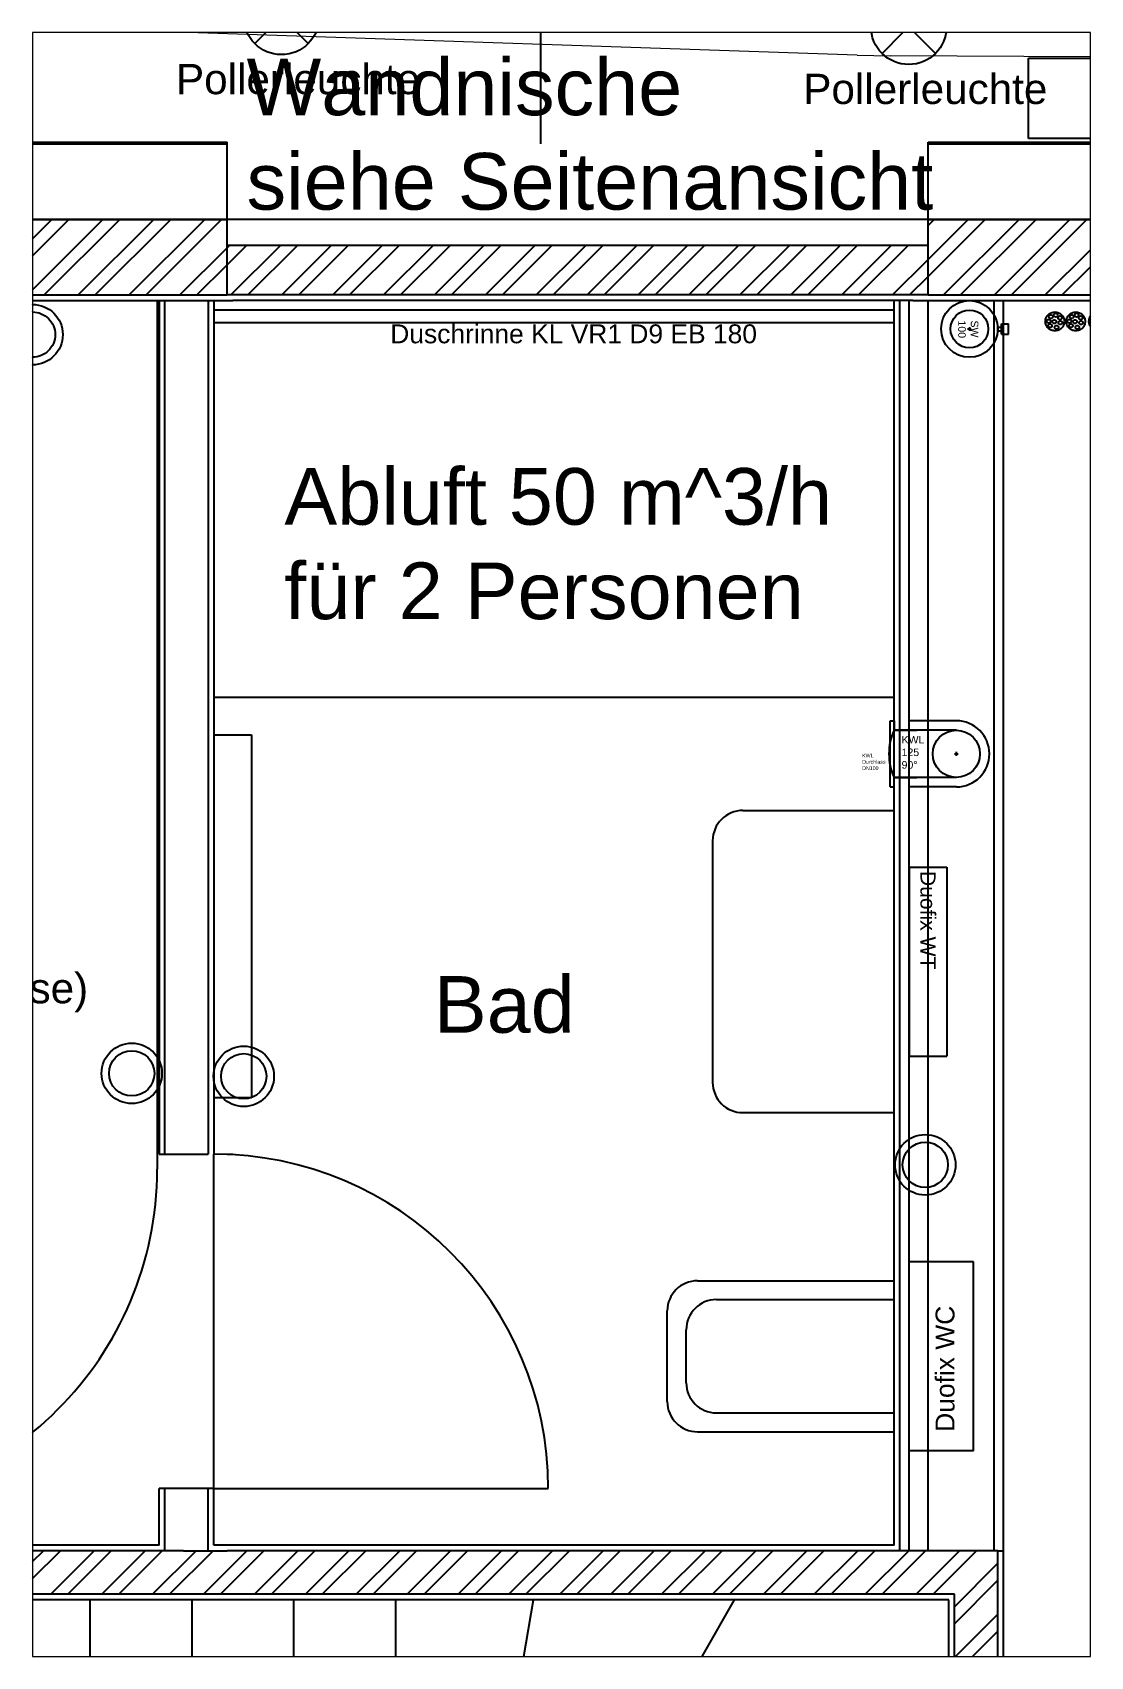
# Paper-space layout 'Ausdruck - Detail Elternbad' of a CAD drawing. Extents: x 30 to 170, y 52 to 268.
# The model-space entities are those that its viewports show. They can reach past a viewport. Long polylines and large blocks are cut down to what shows.
import ezdxf

# ---------------------------------------------------------------- set-up
doc = ezdxf.new("R2010")
doc.units = 0
doc.header["$LTSCALE"] = 2
doc.linetypes.add('ACAD_ISO03W100', pattern=[30, 12, -18])
doc.linetypes.add('PHANTOM', pattern=[63.5, 31.75, -6.35, 6.35, -6.35, 6.35, -6.35])
doc.layers.get('0').update_dxf_attribs({"lineweight": 25})
for name, color, linetype, lineweight, plot in [('A-DETL', 3, 'Continuous', 18, False), ('Information ... Verkehrsweg', 2, 'Continuous', 25, False), ('TGA ... Montageraum', 2, 'Continuous', 25, False)]:
    doc.layers.add(name, color=color, linetype=linetype, lineweight=lineweight, plot=plot)
for name, color, linetype, lineweight in [('Information', 7, 'Continuous', 25), ('Information ... Fragen', 1, 'Continuous', 25), ('Konstruktionslinien', 4, 'Continuous', 25), ('Rohbau ... Fassdendämmung', 6, 'Continuous', 25), ('Rohbau ... Holhwand ... Hohlwand-Dämmung', 6, 'Continuous', 25), ('TGA ... Elektroinstallation', 30, 'PHANTOM', 25), ('TGA ... Elektroinstallation ... Beschreibung', 30, 'Continuous', 25), ('TGA ... Elektroinstallation ... Geräte', 30, 'Continuous', 25), ('TGA ... Elektroinstallation ... Kabel', 30, 'Continuous', 25), ('TGA ... Sanitärobjekte', 4, 'Continuous', 25)]:
    doc.layers.add(name, color=color, linetype=linetype, lineweight=lineweight)
for name, color, linetype, lineweight, true_color in [('Information ... Raumbezeichnung', 20, 'Continuous', 25, 0xff5500), ('Möbilierung ... Möbel', 16, 'Continuous', 25, 0x800000), ('Möbilierung ... Türen', 16, 'Continuous', 25, 0x800000), ('Rohbau ... Außenputz', 200, 'Continuous', 25, 0xaa00ff), ('Rohbau ... Fenster', 151, 'Continuous', 25, 0x41c3ff), ('Rohbau ... Holhwand', 136, 'Continuous', 25, 0x008080), ('Rohbau ... Innenputz', 216, 'Continuous', 25, 0x800080), ('Rohbau ... Mauerwerk', 12, 'Continuous', 25, 0xc40000), ('Rohbau ... Treppe', 56, 'Continuous', 25, 0x808000), ('TGA ... Abwasser', 206, 'Continuous', 25, 0x55007f), ('TGA ... KWL', 160, 'Continuous', 25, 0x0055ff)]:
    doc.layers.add(name, color=color, linetype=linetype, lineweight=lineweight, true_color=true_color)
doc.layers.add('Viewports', color=21, linetype='ACAD_ISO03W100', lineweight=25, true_color=0xffaa7f, plot=False)
doc.styles.add('textstyle3', font='')
doc.styles.get('textstyle3').set_extended_font_data('Liberation Sans')

# ---------------------------------------------------------------- blocks, each defined once
blk = doc.blocks.new('WC-Schüssel')
for p, q in [((-52, 20), (0, 20)), ((0, -20), (0, 20)), ((-47, 15), (0, 15)), ((-60, -12), (-60, 12)), ((-55, -7), (-55, 7)), ((-47, -15), (0, -15)), ((-52, -20), (0, -20))]:
    blk.add_line(p, q)
for centre, start, end in [((-52, 12), 90, 180), ((-47, 7), 90, 180), ((-47, -7), 180, 270), ((-52, -12), 180, 270)]:
    blk.add_arc(centre, 8, start, end)
blk = doc.blocks.new('Doppelbett')
at = {"layer": 'Information ... Verkehrsweg'}
blk.add_line((195, 0), (195, -230), dxfattribs=at)
blk.add_arc((105, -230), 90, 270, 0, dxfattribs=at)
blk = doc.blocks.new('Grundstücksgrenzen')
at = {"layer": 'A-DETL'}
for p, q in [((1702.1, 2076.35), (1010.07, 2032.47)), ((1001.26, 2032.04), (300, 2008.24)), ((1001.26, 2032.04), (1010.07, 2032.47))]:
    blk.add_line(p, q, dxfattribs=at)
blk = doc.blocks.new('Wendeltreppe final')
at = {"layer": 'Rohbau ... Treppe'}
for p, q in [((122.2, 132.5), (122.2, 21.5)), ((149.15, 132.5), (149.15, 21.5)), ((176.1, 132.5), (176.1, 21.5)), ((203.05, 132.5), (203.05, 21.5)), ((220.67, 21.5), (239.61, 132.5)), ((229.29, 21.5), (292.77, 132.5))]:
    blk.add_line(p, q, dxfattribs=at)
blk = doc.blocks.new('Schmutzwasser DN100')
at = {"layer": 'Konstruktionslinien'}
for p, q in [((-0.5, 0), (0.5, 0)), ((0, -0.5), (0, 0.5))]:
    blk.add_line(p, q, dxfattribs=at)
at = {"layer": 'TGA ... Abwasser'}
blk.add_circle((0, 0), 5, dxfattribs=at)
at = {"layer": 'TGA ... Montageraum'}
for p, q in [((1.35, 10.3), (-1.35, 10.3)), ((-1.35, 8.5), (-1.35, 10.3)), ((1.35, 8.5), (1.35, 10.3)), ((1.35, 8.5), (-1.35, 8.5)), ((-0.5, 7.5), (-0.5, 8.5)), ((0.5, 8.5), (-0.5, 8.5)), ((0.5, 7.5), (-0.5, 7.5)), ((0.5, 7.5), (0.5, 8.5))]:
    blk.add_line(p, q, dxfattribs=at)
blk.add_circle((0, 0), 7.5, dxfattribs=at)
at = {"layer": 'TGA ... Abwasser', "insert": (-2.25, 2.36), "char_height": 5, "attachment_point": 1, "style": 'textstyle3'}
blk.add_mtext('\\H2;SW\\P100', dxfattribs=at)
blk = doc.blocks.new('Duofix Waschtisch Element')
at = {"layer": 'TGA ... Sanitärobjekte'}
for p, q in [((-25, 10), (25, 10)), ((-25, 0), (-25, 10)), ((25, 0), (25, 10)), ((-25, 0), (25, 0))]:
    blk.add_line(p, q, dxfattribs=at)
at = {"layer": 'TGA ... Sanitärobjekte', "insert": (-24, 7), "char_height": 7.5, "attachment_point": 1, "style": 'textstyle3'}
blk.add_mtext('\\H4;Duofix WT', dxfattribs=at)
blk = doc.blocks.new('Duofix WC Element')
at = {"layer": 'TGA ... Sanitärobjekte'}
for p, q in [((-25, 17), (25, 17)), ((-25, 0), (-25, 17)), ((25, 0), (25, 17)), ((-25, 0), (25, 0))]:
    blk.add_line(p, q, dxfattribs=at)
at = {"layer": 'TGA ... Sanitärobjekte', "insert": (-20, 10), "char_height": 7.5, "attachment_point": 1, "style": 'textstyle3'}
blk.add_mtext('\\H5;Duofix WC', dxfattribs=at)
blk = doc.blocks.new('Waschbecken 80x48')
for p, q in [((-40, 80), (0, 80)), ((0, 0), (0, 80)), ((-48, 72), (-48, 8)), ((-40, 0), (0, 0))]:
    blk.add_line(p, q)
for centre, start, end in [((-40, 72), 90, 180), ((-40, 8), 180, 270)]:
    blk.add_arc(centre, 8, start, end)
blk = doc.blocks.new('KWL-Bogen-90-125-Projektion')
at = {"layer": 'Konstruktionslinien'}
for p, q in [((16, 6.25), (17, 6.25)), ((16.5, 5.75), (16.5, 6.75))]:
    blk.add_line(p, q, dxfattribs=at)
at = {"layer": 'TGA ... KWL'}
for p, q in [((0, 0), (0, 12.5)), ((4, 12.5), (0, 12.5)), ((4, 0), (4, 12.5)), ((16.5, 12.5), (4, 12.5)), ((4, 0), (0, 0)), ((16.5, 0), (4, 0))]:
    blk.add_line(p, q, dxfattribs=at)
blk.add_circle((16.5, 6.25), 6.25, dxfattribs=at)
at = {"layer": 'TGA ... Montageraum'}
for p, q in [((16.5, 15), (4, 15)), ((16.5, -2.5), (4, -2.5))]:
    blk.add_line(p, q, dxfattribs=at)
blk.add_arc((16.5, 6.25), 8.75, 270, 90, dxfattribs=at)
at = {"layer": 'TGA ... KWL', "insert": (2, 11), "char_height": 2, "attachment_point": 1, "style": 'textstyle3'}
blk.add_mtext('KWL\\P125\\P90%%d', dxfattribs=at)
blk = doc.blocks.new('KWL-Tellerventil 125')
at = {"layer": 'TGA ... KWL'}
for p, q in [((-1, 0), (-1, 17.5)), ((-1, 17.5), (0, 17.5)), ((0, 17.5), (0, 15)), ((0, 15), (6, 15)), ((0, 2.5), (0, 15)), ((-1, 0), (0, 0)), ((0, 2.5), (6, 2.5)), ((0, 0), (0, 2.5))]:
    blk.add_line(p, q, dxfattribs=at)
blk.add_ellipse((8.66, 8.75), major_axis=(0, 12.5), ratio=0.8, start_param=1.047198, end_param=2.094395, dxfattribs=at)
at = {"layer": 'TGA ... KWL', "insert": (-8.45, 8.8), "char_height": 1, "attachment_point": 1, "style": 'textstyle3'}
blk.add_mtext('KWL\\PDurchlass\\PDN100', dxfattribs=at)
blk = doc.blocks.new('EL-Sprechanlage')
at = {"layer": 'TGA ... Elektroinstallation ... Geräte'}
for p, q in [((0, 21.27), (35.2, 21.27)), ((0, 0), (0, 21.27)), ((35.2, 21.27), (35.2, 0)), ((19.36, 15.95), (24.64, 15.95)), ((19.36, 5.32), (19.36, 15.95)), ((24.64, 15.95), (24.64, 5.32)), ((24.64, 5.32), (19.36, 5.32)), ((35.2, 0), (0, 0))]:
    blk.add_line(p, q, dxfattribs=at)
at = {"layer": 'TGA ... Elektroinstallation ... Geräte', "flags": 128}
for points in [[(24.64, 15.95), (35.2, 21.27)], [(29.92, 10.63), (26.4, 10.63)], [(29.92, 12.4), (35.2, 10.63), (29.92, 8.86), (29.92, 12.4)], [(40.48, 12.4), (35.2, 10.63), (40.48, 8.86), (40.48, 12.4)], [(40.48, 10.63), (44, 10.63)], [(24.64, 5.32), (35.2, 0)]]:
    blk.add_lwpolyline(points, dxfattribs=at)
blk = doc.blocks.new('EL-Taster')
at = {"layer": 'TGA ... Elektroinstallation ... Geräte'}
for radius in [8, 6]:
    blk.add_circle((0, 0), radius, dxfattribs=at)
blk = doc.blocks.new('EL-Licht')
at = {"layer": 'TGA ... Elektroinstallation'}
for p, q in [((7.07, -7.07), (-7.07, 7.07)), ((-7.07, -7.07), (7.07, 7.07))]:
    blk.add_line(p, q, dxfattribs=at)
blk.add_circle((0, 0), 10, dxfattribs=at)
blk = doc.blocks.new('EL-Licht-Poller')
at = {"layer": 'TGA ... Elektroinstallation ... Geräte'}
blk.add_blockref('EL-Licht', (0, 0), dxfattribs=at)
at = {"layer": 'TGA ... Elektroinstallation ... Beschreibung', "insert": (-27.91, -12.47), "char_height": 8, "attachment_point": 1, "line_spacing_factor": 0.903614, "style": 'textstyle3'}
blk.add_mtext('Pollerleuchte', dxfattribs=at)

msp = doc.modelspace()

# ---------------------------------------------------------------- hatches: boundary and pattern name
at = {"layer": 'Rohbau ... Mauerwerk', "transparency": 33554687}
h = msp.add_hatch(dxfattribs=at)
h.set_pattern_fill('ANSI32', color=256, style=0, pattern_type=0)
h.paths.add_polyline_path([(388, 930.5), (388, 950.5), (471.5, 950.5), (471.5, 930.5), (460, 930.5)], flags=0)
h = msp.add_hatch(dxfattribs=at)
h.set_pattern_fill('ANSI32', color=256, style=0, pattern_type=0)
h.paths.add_polyline_path([(657, 930.5), (657, 950.5), (732.5, 950.5), (732.5, 930.5)], flags=0)
h = msp.add_hatch(dxfattribs=at)
h.set_pattern_fill('ANSI32', color=256, style=0, pattern_type=0)
h.paths.add_polyline_path([(657, 930.5), (471.5, 930.5), (471.5, 943.6), (657, 943.6)], flags=0)
h = msp.add_hatch(dxfattribs=at)
h.set_pattern_fill('ANSI32', color=256, style=0, pattern_type=0)
h.paths.add_polyline_path([(749.5, 452.5), (749.5, 472.5), (735.5, 472.5), (675.5, 472.5), (675.5, 598), (471.5, 598), (460, 598), (167.5, 598), (167.5, 472.5), (156, 472.5), (156, 452.5), (179, 452.5), (179, 586.5), (664, 586.5), (664, 452.5), (675.5, 452.5)], flags=0)

# ---------------------------------------------------------------- linework, layer by layer
at = {"layer": 'Möbilierung ... Möbel'}
for p, q in [((468, 814), (478, 814)), ((478, 814), (478, 718)), ((468, 718), (478, 718))]:
    msp.add_line(p, q, dxfattribs=at)
at = {"layer": 'Möbilierung ... Türen'}
for q in [(468, 703), (556.5, 614.5)]:
    msp.add_line((468, 614.5), q, dxfattribs=at)
msp.add_arc((468, 614.5), 88.5, 0, 90, dxfattribs=at)
at = {"layer": 'Rohbau ... Außenputz'}
for p, q in [((388, 971), (471.5, 971)), ((471.5, 970.5), (471.5, 971)), ((657, 971), (738, 971)), ((657, 970.5), (657, 971))]:
    msp.add_line(p, q, dxfattribs=at)
at = {"layer": 'Rohbau ... Fassdendämmung'}
for p, q in [((388, 970.5), (471.5, 970.5)), ((471.5, 950.5), (471.5, 970.5)), ((657, 970.5), (737.5, 970.5)), ((657, 950.5), (657, 970.5)), ((471.5, 950.5), (388, 950.5)), ((732.5, 950.5), (657, 950.5))]:
    msp.add_line(p, q, dxfattribs=at)
at = {"layer": 'Rohbau ... Fenster'}
for p, q in [((657, 950.5), (471.5, 950.5)), ((657, 943.6), (471.5, 943.6))]:
    msp.add_line(p, q, dxfattribs=at)
at = {"layer": 'Rohbau ... Holhwand'}
for p, q in [((649.5, 598), (649.5, 929)), ((652, 598), (652, 929)), ((674.5, 598), (674.5, 929)), ((677, 598), (677, 929))]:
    msp.add_line(p, q, dxfattribs=at)
at = {"layer": 'Rohbau ... Holhwand ... Hohlwand-Dämmung'}
msp.add_line((657, 598), (657, 929), dxfattribs=at)
at = {"layer": 'Rohbau ... Innenputz'}
for p, q in [((388, 929), (458.5, 929)), ((453.5, 929), (453.5, 703)), ((458.5, 929), (473, 929)), ((468, 929), (468, 703)), ((653, 929), (473, 929)), ((648, 599.5), (648, 929)), ((653, 929), (728.5, 929)), ((453.5, 703), (455, 703)), ((471.5, 703), (473, 703)), ((455, 614.5), (453.5, 614.5)), ((453.5, 599.5), (453.5, 614.5)), ((468, 614.5), (466.5, 614.5)), ((468, 599.5), (468, 614.5)), ((453.5, 599.5), (166, 599.5)), ((648, 599.5), (468, 599.5)), ((675.5, 598), (677, 598)), ((677, 474), (677, 598)), ((662.5, 585), (180.5, 585)), ((662.5, 451), (662.5, 585))]:
    msp.add_line(p, q, dxfattribs=at)
at = {"layer": 'Rohbau ... Mauerwerk'}
for p, q in [((388, 950.5), (471.5, 950.5)), ((471.5, 943.6), (471.5, 950.5)), ((657, 950.5), (732.5, 950.5)), ((657, 943.6), (657, 950.5)), ((471.5, 930.5), (471.5, 943.6)), ((657, 930.5), (657, 943.6)), ((388, 930.5), (460, 930.5)), ((455, 703), (455, 929)), ((460, 930.5), (471.5, 930.5)), ((466.5, 929), (466.5, 703)), ((657, 930.5), (471.5, 930.5)), ((657, 930.5), (732.5, 930.5)), ((455, 703), (466.5, 703)), ((466.5, 614.5), (455, 614.5)), ((455, 598), (455, 614.5)), ((466.5, 598), (466.5, 614.5)), ((460, 598), (167.5, 598)), ((460, 598), (471.5, 598)), ((675.5, 598), (471.5, 598)), ((675.5, 472.5), (675.5, 598)), ((664, 586.5), (179, 586.5)), ((664, 452.5), (664, 586.5))]:
    msp.add_line(p, q, dxfattribs=at)
at = {"layer": 'TGA ... Elektroinstallation'}
msp.add_line((554.5, 970.5), (554.5, 1151.72), dxfattribs=at)
for centre, radius in [((690.58, 923.5), 2.5), ((689.51, 924.75), 0.5), ((690.81, 925.15), 0.5), ((691.91, 924.45), 0.5), ((696.08, 923.5), 2.5), ((695.01, 924.75), 0.5), ((696.31, 925.15), 0.5), ((697.41, 924.45), 0.5), ((702.08, 923.5), 2.5), ((701.16, 923.55), 1.25), ((688.91, 923.55), 0.5), ((689.31, 922.35), 0.5), ((690.41, 923.45), 0.5), ((691.01, 921.95), 0.5), ((692.01, 923.15), 0.5), ((694.41, 923.55), 0.5), ((694.81, 922.35), 0.5), ((695.91, 923.45), 0.5), ((696.51, 921.95), 0.5), ((697.51, 923.15), 0.5)]:
    msp.add_circle(centre, radius, dxfattribs=at)
at = {"layer": 'TGA ... Elektroinstallation ... Kabel'}
msp.add_line((737.5, 961.94), (701, 928), dxfattribs=at)
at = {"layer": 'TGA ... Sanitärobjekte'}
for p, q in [((648, 926.5), (468, 926.5)), ((648, 923.1), (468, 923.1)), ((468, 824), (648, 824))]:
    msp.add_line(p, q, dxfattribs=at)

# ---------------------------------------------------------------- block references
at = {"layer": 'Information', "rotation": 356.1}
msp.add_blockref('Grundstücksgrenzen', (-498.88, -965.28), dxfattribs=at)
at = {"layer": 'Möbilierung ... Möbel'}
for name, p in [('Doppelbett', (258, 929)), ('WC-Schüssel', (648, 649.5))]:
    msp.add_blockref(name, p, dxfattribs=at)
at = {"layer": 'Rohbau ... Holhwand'}
for name, p, rotation in [('Schmutzwasser DN100', (667.96, 921.5), 270), ('Duofix Waschtisch Element', (652, 754), 270), ('Duofix WC Element', (669, 649.5), 90)]:
    msp.add_blockref(name, p, dxfattribs=dict(at, rotation=rotation))
at = {"layer": 'Rohbau ... Innenputz'}
msp.add_blockref('Waschbecken 80x48', (648, 714), dxfattribs=at)
at = {"layer": 'Rohbau ... Treppe'}
msp.add_blockref('Wendeltreppe final', (313, 452.5), dxfattribs=at)
at = {"layer": 'TGA ... Elektroinstallation'}
for p in [(420, 920), (446.27, 724.41), (475.91, 723.63), (656.28, 700.19)]:
    msp.add_blockref('EL-Taster', p, dxfattribs=at)
at = {"layer": 'TGA ... Elektroinstallation ... Geräte'}
for name, p in [('EL-Licht-Poller', (485.89, 1004.13)), ('EL-Licht-Poller', (651.9, 1001.53)), ('EL-Sprechanlage', (683.57, 971.91))]:
    msp.add_blockref(name, p, dxfattribs=at)
at = {"layer": 'TGA ... KWL'}
for name, p in [('KWL-Tellerventil 125', (648, 800.25)), ('KWL-Bogen-90-125-Projektion', (648, 802.75))]:
    msp.add_blockref(name, p, dxfattribs=at)

# ---------------------------------------------------------------- texts
at = {"layer": 'Information ... Fragen', "insert": (476.65, 993.1), "char_height": 15, "attachment_point": 1, "style": 'textstyle3'}
msp.add_mtext('Wandnische\\Psiehe Seitenansicht', dxfattribs=at)
at = {"layer": 'Information ... Raumbezeichnung', "insert": (526.23, 750.16), "char_height": 15, "attachment_point": 1, "style": 'textstyle3'}
msp.add_mtext('Bad', dxfattribs=at)
at = {"layer": 'TGA ... Elektroinstallation ... Beschreibung', "insert": (199.34, 787.1), "char_height": 8, "attachment_point": 1, "line_spacing_factor": 0.903614, "style": 'textstyle3'}
msp.add_mtext('Raumkontrollbereich (Referenz Esszimmer)\\P\\PSichtebene\\PEltako OnWall Tablethalterung (Elektronikdose)\\PHA Preview\\P\\PAuf Handebene\\P2 x Up/Down Licht\\P2 x Up/Down Jalousie\\PSteckdose\\P\\PBodenebene\\PSteckdose', dxfattribs=at)
at = {"layer": 'TGA ... KWL', "insert": (486.66, 884.67), "char_height": 15, "attachment_point": 1, "style": 'textstyle3'}
msp.add_mtext('Abluft 50 m^ 3/h\\Pfür 2 Personen', dxfattribs=at)
at = {"layer": 'TGA ... Sanitärobjekte', "insert": (514.68, 922.71), "char_height": 7.5, "attachment_point": 1, "style": 'textstyle3'}
msp.add_mtext('\\H5;Duschrinne KL VR1 D9 EB 180', dxfattribs=at)

psp = doc.layouts.new('Ausdruck - Detail Elternbad')

# ---------------------------------------------------------------- viewports
at = {"layer": 'Viewports'}
psp.add_viewport(center=(100, 160), size=(140, 215), view_center_point=(560, 785), view_height=430, dxfattribs=at)

doc.saveas('drawing.dxf')
